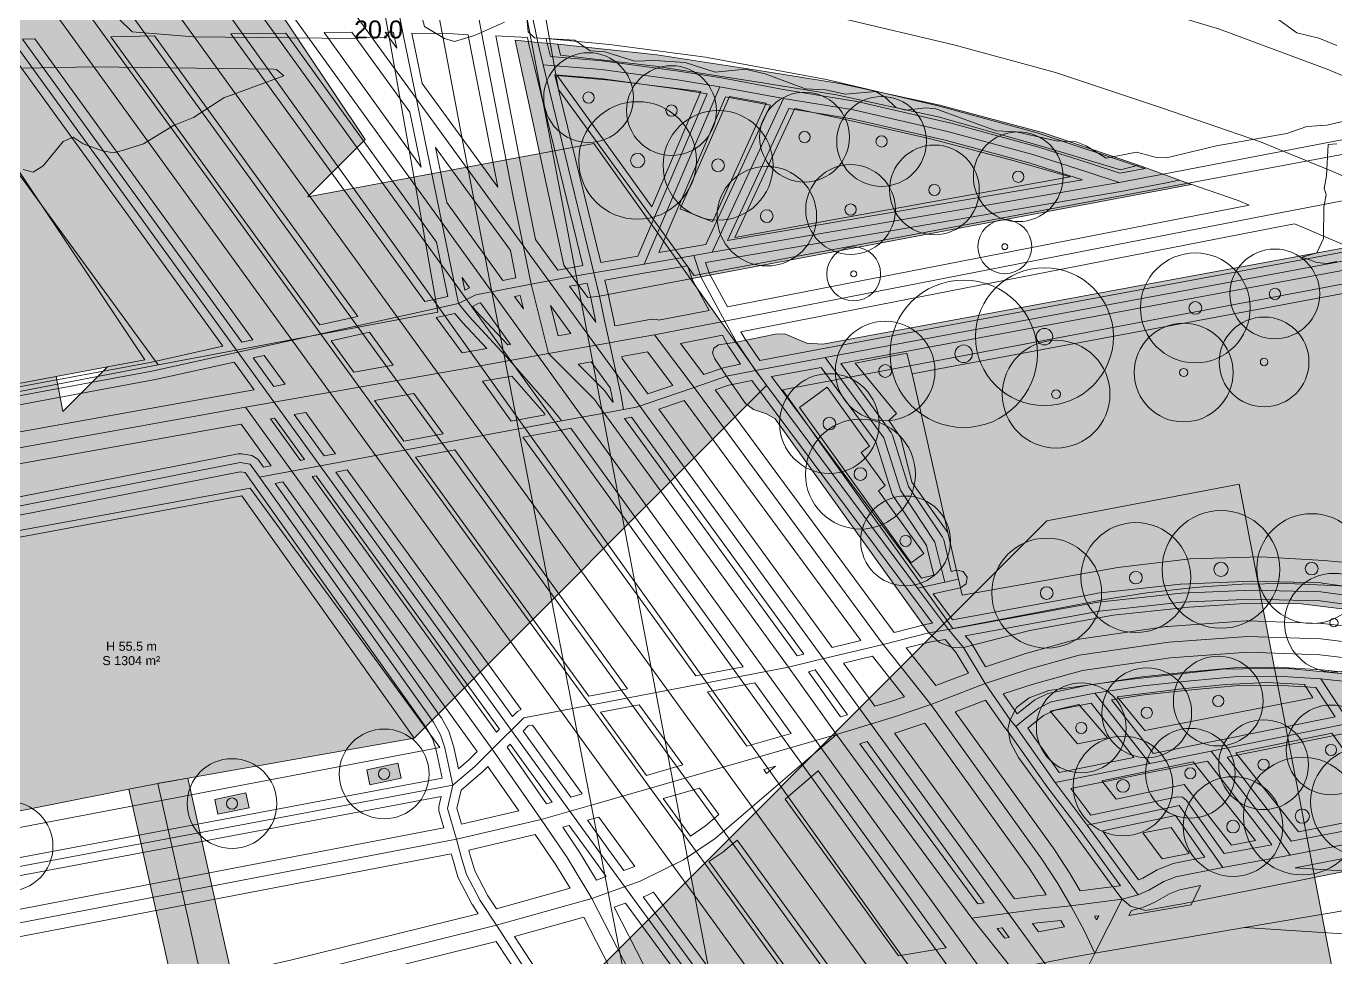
# Model space of a CAD drawing. Header units: metres. Extents: x -8 to 1190, y -11 to 1223.
# Drawn here: x 744 to 890, y 772.1 to 875.9 of the extents above; entities that cross this region are included whole.
import ezdxf

# ---------------------------------------------------------------- set-up
doc = ezdxf.new("R2010")
doc.units = ezdxf.units.M
doc.header["$MEASUREMENT"] = 0
for name, color, linetype, lineweight, true_color in [('TPX_BUILDING_AREAS_TEXT', 7, 'CONTINUOUS', 0, 0x000000), ('TPX_BUILDING_HEIGHTS_TEXT', 7, 'CONTINUOUS', 0, 0x000000), ('TPX_BUILDINGS', 7, 'CONTINUOUS', 0, 0x000000), ('TPX_BUILDINGS_HATCH', 7, 'CONTINUOUS', 0, 0xf0f0f0), ('TPX_BUILDINGS_SHADOWS_HATCH', 7, 'CONTINUOUS', 0, 0x000000), ('TPX_BUILDINGS_SHADOWS_OUTLINES', 7, 'CONTINUOUS', 0, 0x000000), ('TPX_CADASTRES', 7, 'CONTINUOUS', 0, 0x646464), ('TPX_CONTOUR_LINES_5M', 7, 'CONTINUOUS', 0, 0x969696), ('TPX_CONTOUR_LINES_5M_TEXT', 7, 'CONTINUOUS', 0, 0x000000), ('TPX_RAILWAYS_AXES', 7, 'CONTINUOUS', 0, 0x464646), ('TPX_ROADS_AXES', 7, 'CONTINUOUS', 0, 0x323232), ('TPX_ROADS_CONTOURS', 7, 'CONTINUOUS', 0, 0x646464), ('TPX_VEGETATION_GREEN_SPACES', 7, 'CONTINUOUS', 0, 0x58ba48), ('TPX_VEGETATION_GREEN_SPACES_HATCH', 7, 'CONTINUOUS', 0, 0x58ba48), ('TPX_VEGETATION_TREES_INDIVIDUAL', 7, 'CONTINUOUS', 0, 0x136734)]:
    doc.layers.add(name, color=color, linetype=linetype, lineweight=lineweight, true_color=true_color)
doc.styles.add('TPX_TEXTE', font='arial.ttf')

# ---------------------------------------------------------------- blocks, each defined once
blk = doc.blocks.new('TREETR003_CR030')
at = {"layer": 'TPX_VEGETATION_TREES_INDIVIDUAL'}
for radius in [3, 0.333]:
    blk.add_circle((0, 0, 0.04), radius, dxfattribs=at)
blk = doc.blocks.new('TREETR010_CR082')
at = {"layer": 'TPX_VEGETATION_TREES_INDIVIDUAL'}
for radius in [8.21, 0.978]:
    blk.add_circle((0, 0, 0.04), radius, dxfattribs=at)
blk = doc.blocks.new('TREETR008_CR066')
at = {"layer": 'TPX_VEGETATION_TREES_INDIVIDUAL'}
for radius in [6.55, 0.792]:
    blk.add_circle((0, 0, 0.04), radius, dxfattribs=at)
blk = doc.blocks.new('TREETR005_CR060')
at = {"layer": 'TPX_VEGETATION_TREES_INDIVIDUAL'}
for radius in [6, 0.5]:
    blk.add_circle((0, 0, 0.04), radius, dxfattribs=at)
blk = doc.blocks.new('TREETR005_CR055')
at = {"layer": 'TPX_VEGETATION_TREES_INDIVIDUAL'}
for radius in [5.5, 0.458]:
    blk.add_circle((0, 0, 0.04), radius, dxfattribs=at)
blk = doc.blocks.new('TREETR006_CR050')
at = {"layer": 'TPX_VEGETATION_TREES_INDIVIDUAL'}
for radius in [5, 0.625]:
    blk.add_circle((0, 0, 0.04), radius, dxfattribs=at)
blk = doc.blocks.new('TREETR007_CR061')
at = {"layer": 'TPX_VEGETATION_TREES_INDIVIDUAL'}
for radius in [6.12, 0.708]:
    blk.add_circle((0, 0, 0.04), radius, dxfattribs=at)
blk = doc.blocks.new('TREETR004_CR050')
at = {"layer": 'TPX_VEGETATION_TREES_INDIVIDUAL'}
for radius in [5, 0.417]:
    blk.add_circle((0, 0, 0.04), radius, dxfattribs=at)
blk = doc.blocks.new('TREETR009_CR077')
at = {"layer": 'TPX_VEGETATION_TREES_INDIVIDUAL'}
for radius in [7.68, 0.914]:
    blk.add_circle((0, 0, 0.04), radius, dxfattribs=at)
blk = doc.blocks.new('TREETR007_CR056')
at = {"layer": 'TPX_VEGETATION_TREES_INDIVIDUAL'}
for radius in [5.55, 0.708]:
    blk.add_circle((0, 0, 0.04), radius, dxfattribs=at)

msp = doc.modelspace()

# ---------------------------------------------------------------- hatches: boundary and pattern name
at = {"layer": 'TPX_BUILDINGS_HATCH'}
for points in [[(722.64, 869.61), (721.82, 869.4), (725.4, 852.12), (726.02, 848.85), (728.9, 833.44), (736.97, 834.94), (740.21, 835.54), (757.27, 838.72), (736.09, 870.39), (728.33, 871.04), (727.19, 870.84), (726.74, 873.13), (722.08, 872.35), (722.64, 869.61)], [(740.11, 818.36), (732.01, 816.86), (735.46, 798.45), (736.07, 795.18), (737.54, 787.34), (755.5, 790.92), (758.73, 791.55), (787.29, 796.6), (768.06, 823.56), (743.34, 818.96), (740.11, 818.36)], [(758.73, 791.55), (755.5, 790.92), (758.99, 775.29), (759.68, 772.17), (761.61, 763.51), (762.31, 760.38), (766.22, 742.8), (769.45, 743.41), (765.57, 760.86), (764.87, 763.97), (762.92, 772.75), (762.24, 775.78), (758.73, 791.55)]]:
    msp.add_hatch(color=256, dxfattribs=at).paths.add_polyline_path(points)
at = {"layer": 'TPX_BUILDINGS_SHADOWS_HATCH'}
for points in [[(679.43, 881.71), (647.11, 849.4), (707.56, 861.46), (709.81, 849.21), (725.4, 852.12), (721.82, 869.4), (722.64, 869.61), (722.08, 872.35), (726.74, 873.13), (727.19, 870.84), (728.33, 871.04), (736.09, 870.39), (757.27, 838.72), (753.1, 837.94), (748.12, 832.96), (747.38, 836.88), (740.21, 835.54), (743.34, 818.96), (768.06, 823.56), (787.29, 796.6), (826.53, 835.85), (807.31, 862.81), (775.43, 856.88), (781.8, 863.25), (760.63, 894.93), (752.86, 895.57), (751.73, 895.38), (751.28, 897.66), (746.61, 896.88), (740.44, 890.71), (739.88, 893.77), (679.43, 881.71)], [(758.82, 791.56), (758.73, 791.55), (762.24, 775.78), (762.92, 772.75), (764.87, 763.97), (765.57, 760.86), (769.45, 743.41), (776.95, 744.84), (777.74, 740.74), (799.15, 744.83), (809.47, 691.25), (889.51, 771.29), (879.19, 824.88), (857.79, 820.78), (798.39, 761.39), (797.59, 765.49), (790.1, 764.06), (786.87, 763.44), (769.2, 760.06), (768.4, 763.69), (767.7, 766.8), (765.74, 775.58), (765.07, 778.61), (762.06, 792.14), (758.82, 791.56)]]:
    msp.add_hatch(color=256, dxfattribs=at).paths.add_polyline_path(points)
at = {"layer": 'TPX_VEGETATION_GREEN_SPACES_HATCH'}
for points in [[(801.05, 874.09), (798.53, 874.33), (803.96, 849.27), (804.89, 848), (806.62, 845.66), (807.94, 845.83), (819.23, 847.98), (873.84, 858.24), (870.75, 859.39), (867.98, 860.42), (857.41, 864.02), (845.84, 867.1), (834.7, 869.51), (826.37, 870.85), (814.3, 872.7), (803.3, 873.88), (801.05, 874.09)], [(814.3, 872.7), (803.3, 873.88), (803.59, 872.66), (814.18, 871.42), (826.34, 869.55), (834.34, 868.25), (845.65, 865.8), (856.93, 862.6), (865.99, 859.89), (867.98, 860.42), (857.41, 864.02), (845.84, 867.1), (834.7, 869.51), (826.37, 870.85), (814.3, 872.7)], [(809.04, 869.89), (803.2, 870.41), (813.74, 855.77), (819.21, 868.6), (815.6, 869.06), (809.04, 869.89)], [(822.43, 868.07), (816.93, 855.54), (820.53, 854.1), (826.51, 867.3), (822.43, 868.07)], [(829.69, 866.71), (823.01, 852.37), (860.38, 859.11), (854.29, 860.85), (844.81, 863.33), (836.15, 865.31), (829.69, 866.71)], [(820.65, 840.02), (820.52, 839.5), (820.79, 838.85), (822.06, 836.89), (824.21, 833.85), (825.1, 833.2), (826.53, 832.7), (827.5, 832.16), (844.63, 808.3), (845.81, 807.25), (847.15, 806.72), (848.49, 806.68), (855.87, 808.57), (865.17, 810.3), (873.65, 811.18), (880.37, 811.61), (886.12, 811.56), (892.48, 810.76), (912.66, 806.88), (924.05, 804.48), (934.32, 802.26), (942.79, 800.96), (950.29, 800.45), (960.21, 800.22), (967.96, 800.5), (966.62, 801.87), (965.12, 803.18), (960.23, 807.49), (950.92, 815.03), (943.62, 820.38), (935.05, 826.66), (922.88, 834.56), (916.23, 838.42), (910.74, 841.61), (901.99, 846.01), (898.73, 847.61), (895.61, 849.14), (893.33, 850.18), (890.94, 851.19), (832.83, 840.46), (831.02, 840.58), (829.7, 841.14), (828.58, 841.61), (827.54, 841.59), (823.19, 840.7), (821.17, 840.38), (820.65, 840.02)], [(898.73, 847.61), (842.76, 837.17), (846.75, 819.51), (847.92, 814.31), (848.33, 812.5), (865.68, 815.58), (873.76, 816.57), (881.69, 816.79), (888.65, 816.37), (895.97, 815.7), (903.87, 814.47), (905.46, 817.55), (916.23, 838.42), (910.74, 841.61), (901.99, 846.01), (898.73, 847.61)], [(842.19, 839.47), (836.42, 838.34), (841.02, 832.74), (840.17, 831.95), (841.52, 830.04), (842.72, 825.11), (846.75, 819.51), (842.76, 837.17), (842.19, 839.47)], [(833.28, 835.67), (830.2, 833.4), (842.67, 816.13), (844.06, 817.15), (839, 824.15), (839.76, 824.71), (837.09, 828.41), (838.02, 829.1), (833.28, 835.67)], [(853.69, 798.63), (853.44, 797.64), (853.71, 796.09), (854.63, 794.42), (865.11, 780.01), (866.16, 778.65), (867.08, 777.88), (868.77, 777.38), (871.83, 777.93), (872.71, 778.1), (900.94, 783.73), (910.83, 785.29), (916.71, 786.09), (921.92, 786.75), (918.26, 791.79), (914.08, 797.55), (913.45, 798.42), (912.62, 799.57), (905.32, 801.07), (899.11, 802.39), (892.12, 803.64), (884.28, 804.37), (877.34, 804.26), (866.9, 803.11), (858, 801.9), (855.8, 801.09), (854.38, 799.99), (853.69, 798.63)], [(872.48, 802.06), (865.62, 801.18), (868.68, 797.44), (887.42, 801.07), (886.5, 802.55), (882.39, 802.8), (877.7, 802.57), (872.48, 802.06)], [(861.33, 800.32), (858.15, 799.6), (861.19, 795.94), (864.52, 796.63), (861.33, 800.32)], [(889.53, 797.15), (878.85, 794.94), (885.81, 786.14), (895.97, 788.15), (889.53, 797.15)], [(874.06, 793.94), (863.91, 791.83), (865.48, 789.8), (873.07, 791.43), (878.34, 784.66), (881.03, 785.19), (874.06, 793.94)], [(785.47, 793.8), (781.99, 793.06), (782.35, 791.4), (785.83, 792.14), (785.47, 793.8)], [(768.53, 790.51), (765.05, 789.77), (765.4, 788.1), (768.88, 788.84), (768.53, 790.51)], [(871.64, 786.64), (868.48, 786.04), (870.61, 783.16), (871.75, 783.36), (873.65, 783.73), (871.64, 786.64)]]:
    msp.add_hatch(color=256, dxfattribs=at).paths.add_polyline_path(points)

# ---------------------------------------------------------------- linework, layer by layer
at = {"layer": 'TPX_BUILDINGS', "elevation": 0.04}
for points in [[(722.64, 869.61), (721.82, 869.4), (725.4, 852.12), (726.02, 848.85), (728.9, 833.44), (736.97, 834.94), (740.21, 835.54), (757.27, 838.72), (736.09, 870.39), (728.33, 871.04), (727.19, 870.84), (726.74, 873.13), (722.08, 872.35)], [(740.11, 818.36), (732.01, 816.86), (735.46, 798.45), (736.07, 795.18), (737.54, 787.34), (755.5, 790.92), (758.73, 791.55), (787.29, 796.6), (768.06, 823.56), (743.34, 818.96)], [(758.73, 791.55), (755.5, 790.92), (758.99, 775.29), (759.68, 772.17), (761.61, 763.51), (762.31, 760.38), (766.22, 742.8), (769.45, 743.41), (765.57, 760.86), (764.87, 763.97), (762.92, 772.75), (762.24, 775.78)]]:
    msp.add_lwpolyline(points, close=True, dxfattribs=at)
at = {"layer": 'TPX_BUILDINGS_SHADOWS_OUTLINES', "elevation": 0.04}
for points in [[(743.34, 818.96), (768.06, 823.56), (787.29, 796.6), (826.53, 835.85), (807.31, 862.81), (775.43, 856.88), (781.8, 863.25), (760.63, 894.93), (752.86, 895.57), (751.73, 895.38), (751.28, 897.66), (746.61, 896.88), (740.44, 890.71)], [(736.09, 870.39), (757.27, 838.72), (753.1, 837.94), (748.12, 832.96), (747.38, 836.88), (740.21, 835.54)]]:
    msp.add_lwpolyline(points, dxfattribs=at)
msp.add_lwpolyline([(758.82, 791.56), (758.73, 791.55), (762.24, 775.78), (762.92, 772.75), (764.87, 763.97), (765.57, 760.86), (769.45, 743.41), (776.95, 744.84), (777.74, 740.74), (799.15, 744.83), (809.47, 691.25), (889.51, 771.29), (879.19, 824.88), (857.79, 820.78), (798.39, 761.39), (797.59, 765.49), (790.1, 764.06), (786.87, 763.44), (769.2, 760.06), (768.4, 763.69), (767.7, 766.8), (765.74, 775.58), (765.07, 778.61), (762.06, 792.14)], close=True, dxfattribs=at)
at = {"layer": 'TPX_CADASTRES', "elevation": 0.02}
for points in [[(804.51, 909.79), (796.36, 908.27), (798.71, 895.03), (802.59, 873.21), (803.37, 868.84), (818.46, 848.12), (870.35, 857.82), (908.96, 865.03), (956.72, 873.95), (951.36, 902.25), (888.98, 890.87), (877.97, 948.91), (800.09, 934.71)], [(749.21, 924), (710.96, 916.98), (711.91, 912.17), (714.61, 898.54), (717.22, 894.98), (732.59, 873.95), (734.55, 871.27), (758.74, 838.17), (766.85, 839.7), (789.91, 844.05), (784.44, 874.89), (784.2, 876.26), (782.21, 887.5), (775.98, 896.36), (774.62, 898.3), (770.51, 904.16), (755.73, 925.2)], [(726.24, 872.11), (719.79, 870.92), (727.23, 832.1), (758.74, 838.17), (734.55, 871.27)], [(768.99, 824.43), (730.88, 817.45), (736.85, 785.42), (790.13, 795.56)]]:
    msp.add_lwpolyline(points, close=True, dxfattribs=at)
msp.add_lwpolyline([(895.41, 848.04), (828.3, 835.38), (847.31, 808.8), (858.83, 811), (864.19, 812.02), (868.92, 812.77), (873.54, 813.28), (875.2, 813.44), (879.49, 813.74), (884.59, 813.83), (892.04, 813.47)], dxfattribs=at)
at = {"layer": 'TPX_CONTOUR_LINES_5M', "elevation": 0.05}
for points in [[(799.28, 882.92), (799.97, 875.25), (800.7, 874.61), (805.17, 874.33), (806.9, 873.16), (808.52, 873.02), (811.88, 872), (814.11, 872.08), (817.46, 871.84), (820.82, 870.76), (824.17, 871.11), (826.4, 870.58), (830.87, 868.93), (833.11, 868.79), (835.34, 868.3), (838.7, 868.61), (839.81, 867.95), (840.93, 866.82), (842.05, 866.55), (844.28, 866.78), (845.4, 866.67), (852.11, 864.24), (854.34, 864.12), (858.81, 863.12), (861.05, 862.99), (862.16, 862.56), (864.4, 861.18), (867.75, 861.84), (869.99, 861.26), (871.1, 861.22), (876.69, 862.58), (884.51, 863.95), (886.75, 864.73), (888.98, 864.88), (892.34, 865.63)], [(797.35, 876.34), (793.99, 874.85), (791.76, 874.2), (790.64, 874.53), (788.41, 875.86), (788, 877.34)], [(890.1, 873.74), (888.07, 874.56), (885.63, 875.15), (882.28, 877.55)], [(754.43, 876.65), (755.85, 875.25), (762.7, 874.71), (780.58, 874.52), (782.82, 874.72), (783.94, 874.6), (784.57, 875.25), (784.8, 875.95)], [(743.71, 871.23), (751.53, 871.37), (771.64, 871.09), (771.94, 871.07), (772.76, 870.37), (766.06, 867.92), (762.7, 865.72), (760.47, 864.81), (757.12, 862.78), (754.88, 862.08), (753.76, 861.8), (752.53, 862.01), (750.41, 862.77), (749.29, 863.53), (748.18, 863.05), (745.94, 860.32), (744.82, 859.63), (743.71, 859.93)], [(890.1, 849.67), (888.98, 849.46), (887.87, 849.58), (886.23, 850.16), (887.87, 850.64), (888.59, 852.25), (888.62, 855.73), (888.89, 857.13), (888.66, 857.82), (888.95, 859.22), (889.12, 862.7), (890.1, 862.79)]]:
    msp.add_lwpolyline(points, dxfattribs=at)
at = {"layer": 'TPX_RAILWAYS_AXES', "elevation": 0.03}
for points in [[(503.25, 1218.59), (847.19, 744.72), (946.99, 607.2), (968.42, 575.43), (1008.22, 512.82)], [(1184.57, 271.44), (1149.77, 323.42), (1113.67, 378.15), (1079.37, 430.77), (1045.08, 483.39), (1019.87, 520.25), (972.84, 578.74), (950.08, 609.4), (850.27, 746.95), (507.95, 1218.59)], [(518.3, 1218.59), (609.33, 1092.09), (678.76, 999.55), (785.12, 851.41), (856.52, 751.46), (956.5, 613.89), (977.53, 581.95), (1015.05, 517.33), (1038.81, 479.12), (1073.11, 426.5), (1107.4, 373.89), (1143.51, 319.15), (1184.57, 257.83)], [(980.52, 584.29), (959.6, 616.05), (930.6, 655.87), (859.45, 753.57), (523.69, 1218.59)], [(722.46, 1218.59), (758.46, 1044), (792.67, 863.15), (833.81, 650.85), (840.42, 586.33), (846.61, 543.34), (856.45, 493.04), (884.29, 351.45), (916.92, 185.38), (919.58, 171.87), (926.28, 137.79), (935.34, 69.5), (942.77, 31.69), (949, 0)], [(968.98, 0), (962.05, 35.36), (954.91, 73.39), (937.42, 139.94), (934.76, 153.49), (895.39, 353.76), (867.6, 495.21), (857.4, 545.98), (849.42, 587.62), (842.81, 652.13), (802.16, 864.65), (767.5, 1045.86), (734.29, 1218.59)]]:
    msp.add_lwpolyline(points, dxfattribs=at)
at = {"layer": 'TPX_ROADS_AXES', "elevation": 0.03}
for points in [[(848.05, 643.87), (849.19, 644.13), (849.35, 644.17), (853.82, 645.19), (855.51, 646.12), (856.33, 647.25), (856.79, 648.79), (856.76, 650.69), (851.79, 675.49), (850.77, 681), (850.16, 687.38), (849.73, 695.34), (848.43, 710.94), (847.22, 720.24), (846.36, 724.95), (844.99, 729.76), (844.07, 732.41), (842.86, 735.06), (841.68, 737.27), (839.48, 740.66), (808.13, 783.61), (728.81, 893.25), (630.27, 1029.59), (492.86, 1218.59)], [(499.75, 1218.59), (869.96, 708.14)], [(1008.35, 541.26), (1004.94, 544.83), (1001.68, 548.63), (998.04, 552.93), (975.67, 583.17), (967.72, 592.48), (960.42, 601.57), (853.6, 749.36), (513.54, 1218.59)], [(862.07, 754.71), (527.09, 1218.59)], [(532.65, 1218.59), (553.75, 1189.11), (674.99, 1023.53), (702.21, 986.35), (715.14, 968.33), (720.62, 960.7), (738.42, 935.88), (762.78, 901.91), (866.75, 758.83)], [(787.87, 945.31), (788.27, 943.07), (789.18, 938.65), (789.91, 935.07), (790.37, 932.38), (792.61, 919.07), (795.41, 902.38), (796.17, 897.9), (801.05, 874.09), (801.66, 871.58), (807.31, 848.41), (807.94, 845.83), (808.49, 843.1), (809.05, 840.63), (810.29, 834.9), (810.6, 833.19)], [(802.26, 839.44), (800.3, 847.15), (798.32, 856.87), (794.89, 874.6), (792.84, 885.62), (790.5, 898.18), (784.98, 925.92), (783.56, 931.53), (782.14, 937.1)], [(803.68, 831.92), (803.34, 832.36), (802.55, 833.37), (797.95, 838.66), (793.41, 843.55), (792.2, 845.01), (786.04, 874.98), (781.53, 898.37), (775.34, 929.87)], [(899.87, 866.51), (889.2, 871.01), (877.03, 875.56), (861.89, 880.12), (850.78, 883.04), (834.89, 886.47), (821.22, 888.75), (809.57, 890.36), (799.76, 891.04), (790.19, 891.38), (780.77, 891.45), (773.06, 891.5), (761.56, 891.18), (748.1, 890.45), (728.59, 889.68)], [(734.54, 881.25), (751.03, 881.64), (764.96, 881.99), (779.85, 882.21), (782.54, 882.25), (791.9, 882.02), (801.82, 881.55), (809.81, 880.81), (820.81, 879.36), (834.66, 876.81), (847.54, 873.77), (858.73, 870.73), (870.66, 866.76), (881.57, 863.02), (889.26, 859.84), (897.12, 856.46), (903.1, 853.59), (907.69, 851.35), (919.81, 844.45), (933.47, 836.2), (940.92, 831.13)], [(729.61, 819.76), (767.87, 827.28), (769.02, 827.09), (770.04, 825.66), (772.21, 826.06), (773.63, 826.33), (776.04, 826.78), (803.68, 831.92), (808.44, 832.8), (810.6, 833.19), (812.06, 833.45), (814.87, 834.4), (818.46, 835.65), (822.06, 836.89), (825.32, 837.55), (833.08, 838.99), (893.33, 850.18), (930.41, 857), (966.47, 863.68), (969.83, 864.3), (972.58, 864.81), (1001.24, 870.12), (1039.5, 877.2)], [(956.31, 875.83), (955.55, 875.2), (954.4, 874.9), (915.02, 867.84), (911.34, 867.21), (870.75, 859.39), (865.83, 858.47), (820.47, 850.7), (818.42, 850.34), (812.89, 849.38), (807.31, 848.41), (804.89, 848), (800.3, 847.15), (794.15, 845.98), (792.2, 845.01), (758.05, 837.46), (727.41, 831.77)], [(801.66, 871.58), (808.14, 871.05), (816.6, 869.9), (821.35, 869.15), (828.43, 867.82), (836.22, 866.57), (846.7, 864.16), (856.2, 861.58), (862.35, 859.63), (865.83, 858.47)], [(814.04, 841.52), (821.91, 843.04), (882.39, 854.83), (921.12, 862.25), (956.68, 868.62), (962.26, 869.64), (965.05, 870.21)], [(821.35, 869.15), (812.89, 849.38)], [(820.47, 850.7), (828.43, 867.82)], [(867.95, 779.14), (862.27, 786.91), (858.7, 791.64), (854.3, 797.87), (853.69, 798.63), (850.89, 802.69), (848.49, 806.68), (846.82, 808.68), (843.37, 813.31), (825.32, 837.55), (823.19, 840.7), (821.91, 843.04), (819.23, 847.98), (818.42, 850.34)], [(802.26, 839.44), (809.05, 840.63), (810.43, 840.88), (814.04, 841.52)], [(814.04, 841.52), (818.46, 835.65), (839.55, 807.02), (844.83, 800.34)], [(768.5, 833.44), (793.64, 837.89), (797.95, 838.66), (802.26, 839.44)], [(802.26, 839.44), (807.37, 834.3), (808.44, 832.8), (829, 804.5), (831.47, 801.02), (834.33, 797), (836.15, 794.49), (849.42, 776.53)], [(833.08, 838.99), (839.62, 830.04), (841.45, 824.19), (845.31, 818.43), (846.39, 813.97)], [(722.8, 825.02), (728.38, 826.25), (768.5, 833.44)], [(801.41, 787.54), (795.98, 795.35), (773.63, 826.33), (768.5, 833.44)], [(770.04, 825.66), (789.44, 798.35), (790.22, 796.94), (790.68, 795.5), (791.6, 791.34), (791, 788.75), (791.98, 785.33), (792.53, 783.37), (793.1, 781.41), (794.63, 778.52), (796.44, 775.74), (799.99, 770.31)], [(866.16, 778.65), (867.95, 779.14), (869.13, 779.66), (870.8, 780.61), (872.14, 781.14), (877.39, 782.18), (884.89, 783.55), (893.05, 785.13), (899.76, 786.29), (907.21, 787.65), (914.61, 788.8), (921.44, 789.64), (929.73, 790.47), (943.68, 791.2), (954.47, 791.52), (962.69, 791.78), (970.83, 792.05), (976.75, 792.31), (1013.57, 795.63), (1035.37, 798.91), (1063.35, 804.58), (1124.33, 818.36)], [(847.92, 814.31), (846.39, 813.97), (843.37, 813.31)], [(895.1, 811.94), (888.32, 812.87), (880.63, 813.06), (872.76, 812.73), (863.49, 811.72), (846.82, 808.68), (844.63, 808.3), (839.55, 807.02), (831.85, 805.18), (829, 804.5), (799.5, 798.86), (795.98, 795.35), (794.02, 793.42), (791.6, 791.34), (737.74, 781.24)], [(1060.05, 809.45), (1026.63, 802.62), (1015.37, 800.96), (1007.94, 800.14), (971.66, 796.67), (961.46, 796.49), (950.33, 796.99), (939.29, 798.04), (925.83, 800.27), (907.92, 804.39), (897.37, 806.55), (888.32, 807.63), (880.13, 807.91), (871.36, 807.29), (861.36, 805.84), (855.76, 804.28), (850.89, 802.69), (844.83, 800.34)], [(854.3, 797.87), (855.45, 798.8), (856.87, 799.94), (858.26, 800.63), (862.54, 801.49), (863.13, 801.58), (868.5, 802.41), (873.83, 802.98), (878.66, 803.41), (883.47, 803.5), (888.32, 803.21), (892.12, 802.79), (896.2, 802.04), (913.45, 798.42), (915.65, 797.89), (919.78, 791.93), (921.44, 789.64)], [(888.32, 803.21), (891.53, 798.26), (898.2, 788.6), (899.76, 786.29)], [(869.25, 793.77), (863.13, 801.58)], [(844.83, 800.34), (840.81, 798.97), (834.33, 797)], [(844.83, 800.34), (857.23, 783.09), (858.91, 780.5), (860.44, 777.92), (861.94, 775.17), (863.11, 772.62)], [(858.7, 791.64), (869.25, 793.77), (876.07, 795.14), (891.53, 798.26)], [(834.33, 797), (807.4, 789.22), (801.41, 787.54)], [(834.33, 797), (820.8, 785.42), (817.3, 783.04), (812.44, 780.64), (807.09, 778.73)], [(876.07, 795.14), (883.39, 785.66), (884.89, 783.55)], [(879.8, 775.48), (915.74, 781.57), (929.03, 783.16), (943.14, 784.57), (981.86, 787.34), (1019.53, 790.79), (1029.28, 792.06)], [(862.27, 786.91), (872.53, 789.07), (875.97, 784.19), (877.39, 782.18)], [(801.41, 787.54), (791.98, 785.33), (739.79, 775.34), (732.29, 773.77)], [(807.09, 778.73), (804.32, 783.28), (801.41, 787.54)], [(807.09, 778.73), (796.44, 775.74), (773.9, 770.15), (744.11, 763.44), (734.71, 761.12)], [(814.5, 764.25), (811.31, 770.49), (807.09, 778.73)], [(849.42, 776.53), (856.54, 777.49), (860.44, 777.92), (866.16, 778.65)], [(858.98, 764.47), (861.88, 770.2), (863.11, 772.62), (866.16, 778.65)], [(849.42, 776.53), (853.9, 770.89), (858.98, 764.47)], [(863.11, 772.62), (879.8, 775.48)], [(879.8, 775.48), (899.4, 774.22), (914.74, 773.19), (929.59, 771.26), (942.7, 768.87), (955.13, 766.26), (967.09, 762.79), (979.73, 757.98), (990.16, 753.31), (1002.96, 747.26), (1014.95, 741.45), (1024.64, 736.4), (1086.02, 702.89), (1109.25, 690.08), (1122.81, 682.29), (1138.16, 674.53), (1153.32, 667.54)], [(814.5, 764.25), (818.96, 765.13), (852.02, 770.57), (853.9, 770.89), (860.46, 772.15), (863.11, 772.62)]]:
    msp.add_lwpolyline(points, dxfattribs=at)
at = {"layer": 'TPX_ROADS_CONTOURS', "elevation": 0.03}
for points in [[(720.2, 873.89), (734.71, 874.25), (741.21, 874.4), (765.94, 840.23), (757.85, 838.44), (728.2, 832.93), (720.25, 873.61)], [(743.64, 874.46), (744.99, 874.49), (769.3, 840.97), (768.06, 840.7)], [(753.49, 874.7), (758.35, 874.82), (781.01, 843.56), (776.75, 842.62)], [(766.86, 875.02), (772.97, 875.11), (789.78, 851.83), (791.02, 845.77), (788.46, 845.21)], [(777.24, 875.17), (780.33, 875.22), (786.8, 866.31), (788.06, 860.19)], [(784.04, 875.21), (784.98, 875.19), (785.05, 874.79), (785.33, 873.43)], [(787.03, 875.13), (791.65, 875.02), (793.3, 874.94), (793.42, 874.31), (796.58, 857.96), (788.18, 869.51)], [(796.38, 874.8), (799.91, 874.63), (800.07, 873.86), (800.68, 871.34), (806.08, 849.22), (804.71, 848.99), (803.29, 848.72), (800.81, 852.13), (799.79, 857.16)], [(801.98, 874.5), (809.03, 873.85), (819.72, 872.45), (833.22, 869.96), (845.82, 866.99), (856.71, 864.02), (868.42, 860.13), (868.72, 860.03), (865.9, 859.5), (862.65, 860.59), (856.5, 862.53), (856.46, 862.54), (846.96, 865.12), (846.92, 865.13), (836.44, 867.54), (836.38, 867.55), (828.6, 868.81), (821.53, 870.13), (816.74, 870.89), (808.27, 872.04), (808.22, 872.04), (802.46, 872.52), (802.02, 874.31)], [(802.96, 870.47), (808.03, 870.05), (816.46, 868.91), (819.93, 868.36), (812.19, 850.28), (808.06, 849.56)], [(814.54, 850.68), (821.96, 868.02), (826.98, 867.08), (819.78, 851.59), (818.25, 851.33)], [(822.18, 852.01), (829.02, 866.72), (836.03, 865.58), (846.45, 863.19), (855.92, 860.62), (861.74, 858.78)], [(789.65, 862.39), (798, 850.89), (798.62, 847.85), (797.17, 847.57), (790.91, 856.24)], [(819.75, 849.56), (820.64, 849.71), (866, 857.48), (870.93, 858.41), (872.53, 858.72), (879.1, 856.47), (880.33, 855.96), (822.19, 844.63), (820.15, 848.38)], [(823.69, 841.86), (882.67, 853.36), (885.36, 853.88), (886.53, 853.39), (892.15, 850.97), (832.9, 839.97), (825.78, 838.65), (824.04, 841.22)], [(792.63, 847.88), (793.45, 846.75), (792.92, 846.48)], [(808.53, 847.61), (813.06, 848.4), (817.75, 849.21), (818.29, 847.65), (818.35, 847.5), (820.13, 844.23), (814.49, 843.13), (814.29, 843.25), (814.01, 843.18), (813.73, 843.24), (810.12, 842.6), (809.65, 842.51), (809.47, 843.31), (808.91, 846.03)], [(804.59, 846.93), (805.07, 847.02), (806.56, 847.27), (806.96, 845.62), (807.51, 842.91)], [(793.77, 844.67), (794.47, 845.02), (794.67, 845.06), (798, 840.44), (797.7, 840.39), (794.16, 844.2)], [(798.46, 845.78), (799.07, 845.9), (799.45, 844.42)], [(789.74, 843.44), (791.82, 843.9), (792.67, 842.87), (795.36, 839.97), (792.61, 839.49)], [(802.45, 844.77), (804.72, 841.65), (803.31, 841.4)], [(778.03, 840.85), (782.29, 841.79), (784.94, 838.13), (780.57, 837.35)], [(816.96, 840.56), (821.63, 841.46), (822.31, 840.22), (822.36, 840.14), (823.65, 838.23), (821.86, 837.87), (821.74, 837.83), (819.56, 837.08)], [(769.34, 838.93), (770.58, 839.21), (772.91, 836), (771.63, 835.77)], [(810.41, 839.09), (813.29, 839.61), (816.09, 835.88), (814.54, 835.34), (813.31, 834.93), (810.46, 838.86)], [(728.53, 830.96), (758.23, 836.48), (758.26, 836.48), (767.21, 838.46), (769.44, 835.38), (768.19, 835.16), (729.03, 828.15), (728.6, 830.44)], [(805.56, 838.24), (807.01, 838.5), (809.12, 835.6), (809.31, 834.71), (809.44, 834), (809.42, 834), (808.59, 835.17), (808.43, 835.35)], [(827.08, 836.86), (832.64, 837.89), (838.72, 829.58), (840.5, 823.89), (840.62, 823.63), (844.38, 818.03), (845.17, 814.73), (843.79, 814.42)], [(794.89, 836.34), (798.14, 836.91), (801.78, 832.73), (801.88, 832.6), (798.1, 831.9)], [(820.81, 835.4), (822.33, 835.92), (824.89, 836.44), (842.57, 812.71), (845.05, 809.39), (844.39, 809.27), (840.75, 808.35)], [(782.86, 834.2), (787.23, 834.98), (790.49, 830.48), (786.14, 829.67)], [(814.55, 833.23), (815.2, 833.45), (817.35, 834.2), (837.06, 807.45), (833.84, 806.68)], [(771.28, 832.15), (771.72, 832.23), (775.06, 827.61), (774.61, 827.53)], [(773.91, 832.62), (775.19, 832.85), (778.52, 828.26), (777.24, 828.02)], [(810.72, 832.2), (811.49, 832.33), (830.68, 805.93), (829.94, 805.75)], [(729.69, 824.71), (768, 831.57), (771.35, 826.92), (770.49, 826.76), (769.84, 827.67), (769.18, 828.08), (768.03, 828.27), (767.68, 828.26), (730.41, 820.94)], [(799.4, 830.11), (803.87, 830.94), (804.75, 831.1), (823.92, 804.54), (818.66, 803.54)], [(787.44, 827.88), (791.79, 828.69), (811.06, 802.09), (806.75, 801.26)], [(730.79, 818.98), (767.89, 826.26), (768.45, 826.17), (769.23, 825.08), (788.59, 797.82), (789.3, 796.54), (789.71, 795.24), (790.4, 792.13), (738.39, 782.38), (737.73, 784.21), (736.93, 787.08)], [(778.53, 826.23), (779.82, 826.47), (799.18, 799.77), (798.8, 799.57), (798.23, 799)], [(771.77, 824.96), (772.65, 825.12), (794.31, 795.1), (793.34, 794.15), (792.22, 793.18), (791.66, 795.72), (791.63, 795.81), (791.17, 797.24), (791.1, 797.42), (790.32, 798.84), (790.26, 798.93)], [(775.9, 825.74), (776.36, 825.82), (796.79, 797.57), (796.46, 797.24)], [(842.09, 806.63), (844.84, 807.32), (846.43, 807.59), (847.68, 806.1), (849.03, 803.84), (845.4, 802.44)], [(835.11, 804.93), (838.36, 805.71), (841.92, 801.2), (840.28, 800.64), (838.6, 800.13)], [(831.2, 803.99), (831.95, 804.18), (835.56, 799.2), (834.78, 798.96)], [(819.95, 801.75), (825.22, 802.76), (829.3, 797.1), (824.36, 795.68)], [(864.97, 800.85), (868.63, 801.42), (873.92, 801.98), (878.72, 802.42), (883.44, 802.5), (887.76, 802.24), (889.89, 798.95), (875.87, 796.12), (869.66, 794.87)], [(808.04, 799.48), (812.36, 800.3), (817.21, 793.61), (813.15, 792.44)], [(847.57, 799.52), (850.95, 800.83), (852.87, 798.06), (852.91, 798), (853.5, 797.27), (857.88, 791.06), (857.9, 791.04), (861.47, 786.32), (865.98, 780.15), (865.87, 780.12), (861.5, 779.57), (860.42, 781.4), (860.38, 781.46), (858.7, 784.04), (858.65, 784.11)], [(855.66, 797.68), (856.07, 798.02), (857.41, 799.09), (858.59, 799.67), (862.71, 800.5), (867.46, 794.43), (859.14, 792.75)], [(840.78, 797.13), (841.38, 797.32), (844.17, 798.26), (855.79, 782.1), (857.42, 779.58), (857.69, 779.13), (856.34, 778.98), (854.18, 778.69)], [(799.42, 797.36), (799.99, 797.94), (800.45, 798.02), (805.99, 790.38), (804.72, 790.03)], [(877.85, 794.48), (891.08, 797.15), (897.37, 788.03), (897.76, 787.46), (892.77, 786.6), (885.01, 785.1), (884.18, 786.27)], [(797.64, 795.59), (797.98, 795.93), (802.67, 789.45), (802.03, 789.27)], [(836.94, 795.96), (837.74, 796.21), (850.8, 778.23), (850.1, 778.13), (837.36, 795.38)], [(860.45, 790.97), (869.44, 792.79), (875.66, 794.04), (882.58, 785.06), (882.84, 784.7), (877.52, 783.73), (876.78, 784.77), (873.35, 789.64), (872.9, 790), (872.33, 790.05), (862.69, 788.02)], [(792.03, 788.78), (792.5, 790.79), (794.67, 792.66), (794.73, 792.7), (795.47, 793.44), (798.92, 788.5), (792.54, 787)], [(826.23, 793.09), (827.52, 793.47), (826.55, 792.64)], [(828.61, 789.8), (832.3, 792.95), (846.55, 773.22), (841.26, 772.35)], [(815.02, 789.86), (819.08, 791.03), (821.22, 788.08), (819.74, 786.81), (818.06, 785.67)], [(739.04, 780.47), (790.28, 790.07), (790.02, 788.98), (790.04, 788.48), (790.58, 786.59), (740.27, 776.96), (739.42, 779.29)], [(885.46, 782.13), (893.32, 783.65), (900.02, 784.81), (907.46, 786.17), (914.82, 787.31), (921.61, 788.15), (929.84, 788.97), (943.74, 789.7), (954.52, 790.02), (962.74, 790.28), (970.88, 790.55), (972.93, 790.64), (973.37, 790.25), (942.89, 788.06), (942.79, 788.06), (928.68, 786.64), (928.62, 786.63), (915.33, 785.05), (915.16, 785.02), (894.63, 781.54)], [(803.83, 786.66), (804.55, 786.86), (807.32, 783.03), (808.68, 781.16), (807.6, 780.77), (805.6, 784.06), (805.56, 784.12)], [(806.6, 787.44), (807.87, 787.79), (811.85, 782.3), (811.76, 782.25), (810.65, 781.86), (808.94, 784.2)], [(863.99, 786.25), (872.1, 787.96), (875.15, 783.62), (875.37, 783.31), (871.85, 782.61), (871.58, 782.53), (870.25, 782), (870.06, 781.91), (868.46, 781), (867.99, 780.79)], [(793.36, 784.11), (800.75, 785.84), (803.06, 782.46), (804.64, 779.86), (796.45, 777.56), (795.5, 779.03), (794.03, 781.79), (793.49, 783.65)], [(820.11, 782.83), (821.78, 783.97), (821.94, 784.09), (823.28, 785.23), (833.54, 771.08), (829.16, 770.36)], [(741.3, 774.1), (791.4, 783.69), (791.57, 783.1), (792.14, 781.14), (792.22, 780.95), (793.75, 778.05), (793.8, 777.97), (794.41, 777.03), (773.49, 771.86), (744.49, 765.32), (743.07, 769.22), (742.07, 771.97)], [(812.8, 778.91), (813.03, 778.99), (813.21, 779.07), (813.94, 779.42), (821.44, 769.09), (820.13, 768.87)], [(866.92, 776.83), (867.2, 777.38), (868.35, 777.69), (868.56, 777.77), (869.74, 778.29), (869.87, 778.35), (871.45, 779.25), (872.57, 779.7), (874.9, 780.16), (873.84, 778.01)], [(809.55, 777.75), (810.84, 778.21), (817.92, 768.5), (814.63, 767.84), (812.87, 771.28)], [(798.46, 774.48), (806.18, 776.66), (809.75, 769.69), (811.57, 766.13), (811.51, 765.83), (811.25, 765.55), (811.25, 765.2), (804.8, 764.06), (802.57, 768.16), (802.53, 768.23), (800.83, 770.86)], [(863.08, 776.74), (863.55, 776.8), (863.3, 776.33)], [(852.23, 775.4), (852.81, 775.47), (853.59, 774.39), (853.1, 774.3)], [(856.18, 775.93), (856.72, 776.01), (859.34, 776.29), (859.73, 775.57), (856.85, 775.02)], [(745.69, 762), (774.28, 768.45), (774.32, 768.45), (796.43, 773.93), (799.15, 769.77), (800.83, 767.18), (802.73, 763.68), (770.32, 757.59), (754.65, 754.48), (745.75, 752.74), (745.83, 753.76), (746.06, 756.86), (746.3, 760.04), (746.24, 760.46)]]:
    msp.add_lwpolyline(points, close=True, dxfattribs=at)
for points in [[(895.24, 812.93), (888.45, 813.86), (888.34, 813.87), (880.65, 814.06), (880.58, 814.06), (872.71, 813.73), (872.65, 813.73), (863.38, 812.72), (863.31, 812.71), (847.26, 809.77), (845.1, 812.66), (848.14, 813.33), (848.77, 813.77), (848.9, 814.53), (848.46, 815.15), (847.71, 815.29), (847.13, 815.16), (846.28, 818.67), (846.14, 818.99), (842.36, 824.62), (840.58, 830.34), (840.43, 830.63), (834.82, 838.3), (893.51, 849.19)], [(897.58, 808.29), (888.53, 809.36), (888.38, 809.37), (880.19, 809.66), (880, 809.66), (871.24, 809.03), (871.11, 809.02), (861.11, 807.57), (860.9, 807.52), (855.29, 805.97), (855.21, 805.95), (850.94, 804.54), (849.35, 807.19), (849.26, 807.32), (848.69, 808), (863.63, 810.73), (872.83, 811.74), (880.63, 812.06), (888.23, 811.87), (894.94, 810.95)], [(892.23, 803.79), (888.43, 804.2), (888.38, 804.21), (883.53, 804.5), (883.45, 804.5), (878.65, 804.41), (878.57, 804.41), (873.72, 803.97), (868.4, 803.4), (868.35, 803.4), (862.98, 802.57), (862.34, 802.47), (858.07, 801.61), (857.82, 801.52), (856.43, 800.84), (856.25, 800.72), (854.82, 799.58), (854.45, 799.28), (852.92, 801.51), (856.26, 802.61), (861.73, 804.12), (871.55, 805.54), (880.16, 806.16), (888.19, 805.88), (897.1, 804.82)]]:
    msp.add_lwpolyline(points, dxfattribs=at)
at = {"layer": 'TPX_VEGETATION_GREEN_SPACES', "elevation": 0}
for points in [[(801.05, 874.09), (798.53, 874.33), (803.96, 849.27), (804.89, 848), (806.62, 845.66), (807.94, 845.83), (819.23, 847.98), (873.84, 858.24), (870.75, 859.39), (867.98, 860.42), (857.41, 864.02), (845.84, 867.1), (834.7, 869.51), (826.37, 870.85), (814.3, 872.7), (803.3, 873.88)], [(814.3, 872.7), (803.3, 873.88), (803.59, 872.66), (814.18, 871.42), (826.34, 869.55), (834.34, 868.25), (845.65, 865.8), (856.93, 862.6), (865.99, 859.89), (867.98, 860.42), (857.41, 864.02), (845.84, 867.1), (834.7, 869.51), (826.37, 870.85)], [(809.04, 869.89), (803.2, 870.41), (813.74, 855.77), (819.21, 868.6), (815.6, 869.06)], [(822.43, 868.07), (816.93, 855.54), (820.53, 854.1), (826.51, 867.3)], [(829.69, 866.71), (823.01, 852.37), (860.38, 859.11), (854.29, 860.85), (844.81, 863.33), (836.15, 865.31)], [(898.73, 847.61), (842.76, 837.17), (846.75, 819.51), (847.92, 814.31), (848.33, 812.5), (865.68, 815.58), (873.76, 816.57), (881.69, 816.79), (888.65, 816.37), (895.97, 815.7), (903.87, 814.47), (905.46, 817.55), (916.23, 838.42), (910.74, 841.61), (901.99, 846.01)], [(842.19, 839.47), (836.42, 838.34), (841.02, 832.74), (840.17, 831.95), (841.52, 830.04), (842.72, 825.11), (846.75, 819.51), (842.76, 837.17)], [(833.28, 835.67), (830.2, 833.4), (842.67, 816.13), (844.06, 817.15), (839, 824.15), (839.76, 824.71), (837.09, 828.41), (838.02, 829.1)], [(872.48, 802.06), (865.62, 801.18), (868.68, 797.44), (887.42, 801.07), (886.5, 802.55), (882.39, 802.8), (877.7, 802.57)], [(861.33, 800.32), (858.15, 799.6), (861.19, 795.94), (864.52, 796.63)], [(889.53, 797.15), (878.85, 794.94), (885.81, 786.14), (895.97, 788.15)], [(874.06, 793.94), (863.91, 791.83), (865.48, 789.8), (873.07, 791.43), (878.34, 784.66), (881.03, 785.19)], [(785.47, 793.8), (781.99, 793.06), (782.35, 791.4), (785.83, 792.14)], [(768.53, 790.51), (765.05, 789.77), (765.4, 788.1), (768.88, 788.84)], [(871.64, 786.64), (868.48, 786.04), (870.61, 783.16), (871.75, 783.36), (873.65, 783.73)]]:
    msp.add_lwpolyline(points, close=True, dxfattribs=at)
for points in [[(890.94, 851.19), (832.83, 840.46), (831.02, 840.58), (829.7, 841.14), (828.58, 841.61), (827.54, 841.59), (823.19, 840.7), (821.17, 840.38), (820.65, 840.02), (820.52, 839.5), (820.79, 838.85), (822.06, 836.89), (824.21, 833.85), (825.1, 833.2), (826.53, 832.7), (827.5, 832.16), (844.63, 808.3), (845.81, 807.25), (847.15, 806.72), (848.49, 806.68), (855.87, 808.57), (865.17, 810.3), (873.65, 811.18), (880.37, 811.61), (886.12, 811.56), (892.48, 810.76)], [(892.12, 803.64), (884.28, 804.37), (877.34, 804.26), (866.9, 803.11), (858, 801.9), (855.8, 801.09), (854.38, 799.99), (853.69, 798.63), (853.44, 797.64), (853.71, 796.09), (854.63, 794.42), (865.11, 780.01), (866.16, 778.65), (867.08, 777.88), (868.77, 777.38), (871.83, 777.93), (872.71, 778.1), (900.94, 783.73)]]:
    msp.add_lwpolyline(points, dxfattribs=at)

# ---------------------------------------------------------------- block references
at = {"layer": 'TPX_VEGETATION_TREES_INDIVIDUAL'}
for name, p in [('TREETR006_CR050', (806.71, 867.94, 0.04)), ('TREETR006_CR050', (815.95, 866.49, 0.04)), ('TREETR006_CR050', (830.77, 863.53, 0.04)), ('TREETR008_CR066', (812.17, 860.93, 0.04)), ('TREETR006_CR050', (839.36, 863.05, 0.04)), ('TREETR007_CR061', (821.14, 860.39, 0.04)), ('TREETR006_CR050', (854.59, 859.12, 0.04)), ('TREETR006_CR050', (845.25, 857.65, 0.04)), ('TREETR007_CR056', (826.57, 854.73, 0.04)), ('TREETR006_CR050', (835.9, 855.47, 0.04)), ('TREETR003_CR030', (853.09, 851.33, 0.04)), ('TREETR003_CR030', (836.25, 848.3, 0.04)), ('TREETR006_CR050', (883.18, 846.07, 0.04)), ('TREETR007_CR061', (874.32, 844.51, 0.04)), ('TREETR009_CR077', (857.51, 841.31, 0.04)), ('TREETR010_CR082', (848.51, 839.4, 0.04)), ('TREETR004_CR050', (881.98, 838.49, 0.04)), ('TREETR007_CR056', (839.76, 837.48, 0.04)), ('TREETR005_CR055', (873.02, 837.31, 0.04)), ('TREETR005_CR060', (858.81, 834.9, 0.04)), ('TREETR007_CR056', (833.54, 831.63, 0.04)), ('TREETR007_CR061', (837, 826, 0.04)), ('TREETR006_CR050', (842.03, 818.55, 0.04)), ('TREETR008_CR066', (877.17, 815.38, 0.04)), ('TREETR007_CR061', (887.28, 815.47, 0.04)), ('TREETR007_CR061', (867.69, 814.47, 0.04)), ('TREETR007_CR061', (857.76, 812.74, 0.04)), ('TREETR005_CR055', (889.76, 809.44, 0.04)), ('TREETR006_CR050', (876.87, 800.72, 0.04)), ('TREETR006_CR050', (868.91, 799.41, 0.04)), ('TREETR006_CR050', (861.61, 797.73, 0.04)), ('TREETR006_CR050', (889.44, 795.27, 0.04)), ('TREETR006_CR050', (881.92, 793.63, 0.04)), ('TREETR006_CR050', (783.93, 792.6, 0.04)), ('TREETR007_CR056', (866.26, 791.26, 0.04)), ('TREETR006_CR050', (873.76, 792.67, 0.04)), ('TREETR007_CR061', (893.29, 789.48, 0.04)), ('TREETR006_CR050', (766.98, 789.3, 0.04)), ('TREETR008_CR066', (886.23, 787.9, 0.04)), ('TREETR007_CR056', (878.52, 786.74, 0.04)), ('TREETR006_CR050', (742.03, 784.54, 0.04))]:
    msp.add_blockref(name, p, dxfattribs=at)

# ---------------------------------------------------------------- texts
at = {"layer": 'TPX_BUILDING_AREAS_TEXT', "style": 'TPX_TEXTE'}
msp.add_text('S 1304 m²', height=1, dxfattribs=at).set_placement((752.53, 804.72, 0.05))
at = {"layer": 'TPX_BUILDING_HEIGHTS_TEXT', "style": 'TPX_TEXTE'}
msp.add_text('H 55.5 m', height=1, dxfattribs=at).set_placement((752.95, 806.32, 0.05))
at = {"layer": 'TPX_CONTOUR_LINES_5M_TEXT', "style": 'TPX_TEXTE'}
msp.add_text('20.0', height=2, dxfattribs=at).set_placement((780.58, 874.52, 0.05))

doc.saveas('drawing.dxf')
